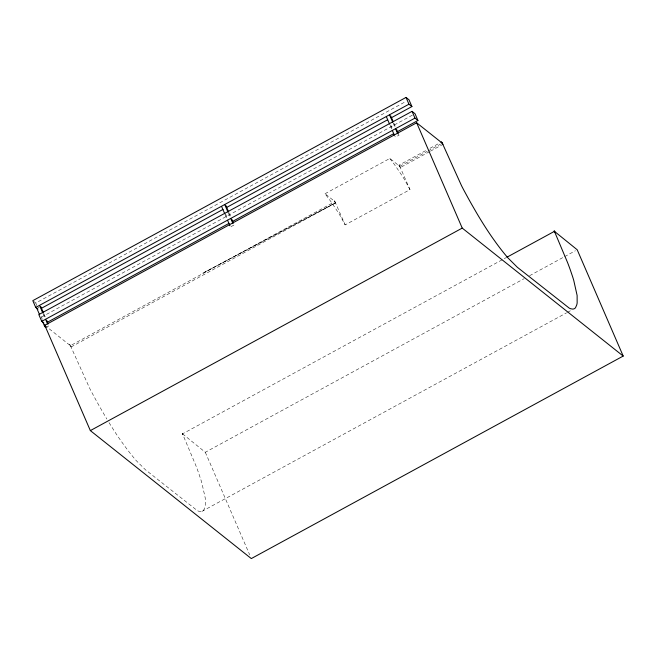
<?xml version="1.0" encoding="UTF-8"?>
<svg xmlns="http://www.w3.org/2000/svg" width="656" height="656" viewBox="0 0 656 656"><rect width="100%" height="100%" fill="white"/><g stroke="black" fill="none" stroke-linecap="round" stroke-linejoin="round"><path stroke-width="0.49" stroke-dasharray="3.28 2.46" d="M182.179 433.411L182.827 434.559M182.893 434.493L182.253 433.337M71.127 346.885L69.692 344.457L71.086 346.967L335.61 202.917L334.265 200.392L335.405 202.819L202.72 273.216L335.651 202.835M429.557 151.651L400.291 167.592L399.561 166.804L398.963 165.181L426.457 150.208M400.308 167.567L398.963 165.181M33.538 301.252L35.768 303.023L406.294 101.254M37.507 308.213L39.106 307.336M412.312 115.177L41.795 316.938L42.525 318.636M45.854 327.5L49.052 325.753M231.051 226.648L234.258 224.901M325.023 193.741L389.844 158.449L399.766 166.337L409.992 189.609L345.163 224.893L339.693 214.889A26.224 5.133 61.4 0 0 338.201 212.421L330.804 201.474A93.865 18.368 61.4 0 0 328.836 198.784L325.023 193.741L334.945 201.63L345.163 224.893M430.008 148.281L441.537 141.999M44.78 325.302L70.413 345.679L334.945 201.63M399.766 166.337L427.236 151.372M428.122 150.896L440.529 144.14M430.443 151.167L442.857 144.41M109.035 422.62A95.899 18.77 61.4 0 0 113.258 429.352L115.308 432.517A82.935 16.236 61.4 0 0 120.384 440.028L124.476 445.752A105.19 20.59 61.4 0 0 136.186 460.561L145.493 469.819L197.267 510.565A64.985 12.718 61.4 0 0 198.801 511.245L200.613 511.582A88.339 17.286 61.4 0 0 202.597 511.114A82.943 16.236 61.4 0 0 203.672 510.155L204.861 507.375A156.153 30.561 61.4 0 0 205.262 505.44L205.238 498.011L201.9 483.103A76.129 14.899 61.4 0 0 200.621 478.896L198.35 472.23A114.603 22.427 61.4 0 0 195.75 465.243L182.532 433.854L505.915 257.759M182.532 433.854L205.312 452.279L524.201 278.628M529.597 275.7L563.725 257.111M564.627 256.619L575.41 250.748M201.851 511.426L566.563 312.83M567.456 312.346L571.95 309.894M397.938 134.275L399.061 135.161L395.855 136.907L394.732 136.013M389.844 158.449L393.657 163.492A93.915 18.376 61.4 0 1 395.617 166.181L403.022 177.136A26.24 5.133 61.4 0 1 404.514 179.605L409.992 189.609M70.413 345.679L89.683 388.311A57.769 11.308 61.4 0 0 91.906 392.6L96.473 400.988A147.157 28.798 61.4 0 0 99.868 407.048L104.575 415.199A95.899 18.77 61.4 0 0 106.838 419.004M393.895 123.23L395.478 126.895M393.165 123.254L394.756 126.928M390.689 124.968L392.28 128.642M390.361 125.911L391.952 129.585M229.092 212.97L230.682 216.636M228.362 212.995L230.354 217.587M225.492 213.79L227.476 218.382M225.164 214.733L227.148 219.325M205.312 452.279L249.682 554.812M43.886 313.814L45.477 317.488M43.165 313.839L45.149 318.431M35.768 303.023L36.867 305.557M41.082 316.479L42.271 319.234"/><path stroke-width="0.98" d="M554.804 231.994L554.156 230.805L554.738 232.035M391.23 117.818L411.919 106.551L408.991 99.786L406.023 97.424L32.8 300.661L35.727 307.426L37.958 309.197M35.727 307.426L408.95 104.197L411.919 106.551M41.394 308.32L223.056 209.395M226.656 207.435L387.63 119.777M397.257 131.741L417.938 120.474L415.01 113.709L412.042 111.348L38.827 314.585L41.754 321.35L43.977 323.121M41.754 321.35L414.969 118.113L417.938 120.474M47.421 322.235L229.083 223.319M232.683 221.359L393.657 133.701M554.427 231.347L567.637 262.736A114.603 22.427 61.4 0 1 570.244 269.723L572.516 276.389A76.129 14.899 61.4 0 1 573.795 280.596L577.124 295.503L577.149 302.933A156.153 30.561 61.4 0 1 576.755 304.868L575.558 307.648A82.943 16.236 61.4 0 1 574.492 308.607A88.339 17.286 61.4 0 1 572.499 309.074L570.695 308.738A64.985 12.718 61.4 0 1 569.154 308.058L517.387 267.312L508.08 258.054A105.19 20.59 61.4 0 1 496.371 243.261L492.279 237.521A82.935 16.236 61.4 0 1 487.203 230.01L485.153 226.845A95.899 18.77 61.4 0 1 476.461 212.692L471.762 204.541A147.157 28.798 61.4 0 1 468.368 198.481L463.8 190.092A57.769 11.308 61.4 0 1 461.57 185.804L442.3 143.172L416.667 122.795L44.78 325.302L90.348 430.607L251.305 558.576L623.2 356.06L577.206 249.772L554.427 231.347L506.817 257.275M90.348 430.607L462.234 228.099L623.2 356.06M406.023 97.424L408.95 104.197M412.042 111.348L414.969 118.113M416.667 122.795L462.234 228.099M390.714 115.882L393.1 121.393M396.675 129.65L398.266 133.324M389.59 114.989L392.772 122.336M395.552 128.765L397.536 133.357M386.384 116.727L389.566 124.074M392.345 130.503L394.338 135.095M225.91 205.623L228.69 212.052M231.871 219.391L233.462 223.065M224.787 204.729L227.968 212.077M230.748 218.505L232.732 223.097M221.589 206.468L224.762 213.815M227.55 220.244L229.928 225.754M40.705 306.467L43.493 312.896M46.666 320.243L48.257 323.916M39.59 305.573L42.763 312.92M45.551 319.349L47.535 323.941M44.657 324.745L45.854 327.5L44.731 326.606L42.345 321.096M36.383 307.32L39.565 314.667M441.504 142.065L442.857 144.402L441.513 142.04"/></g></svg>
